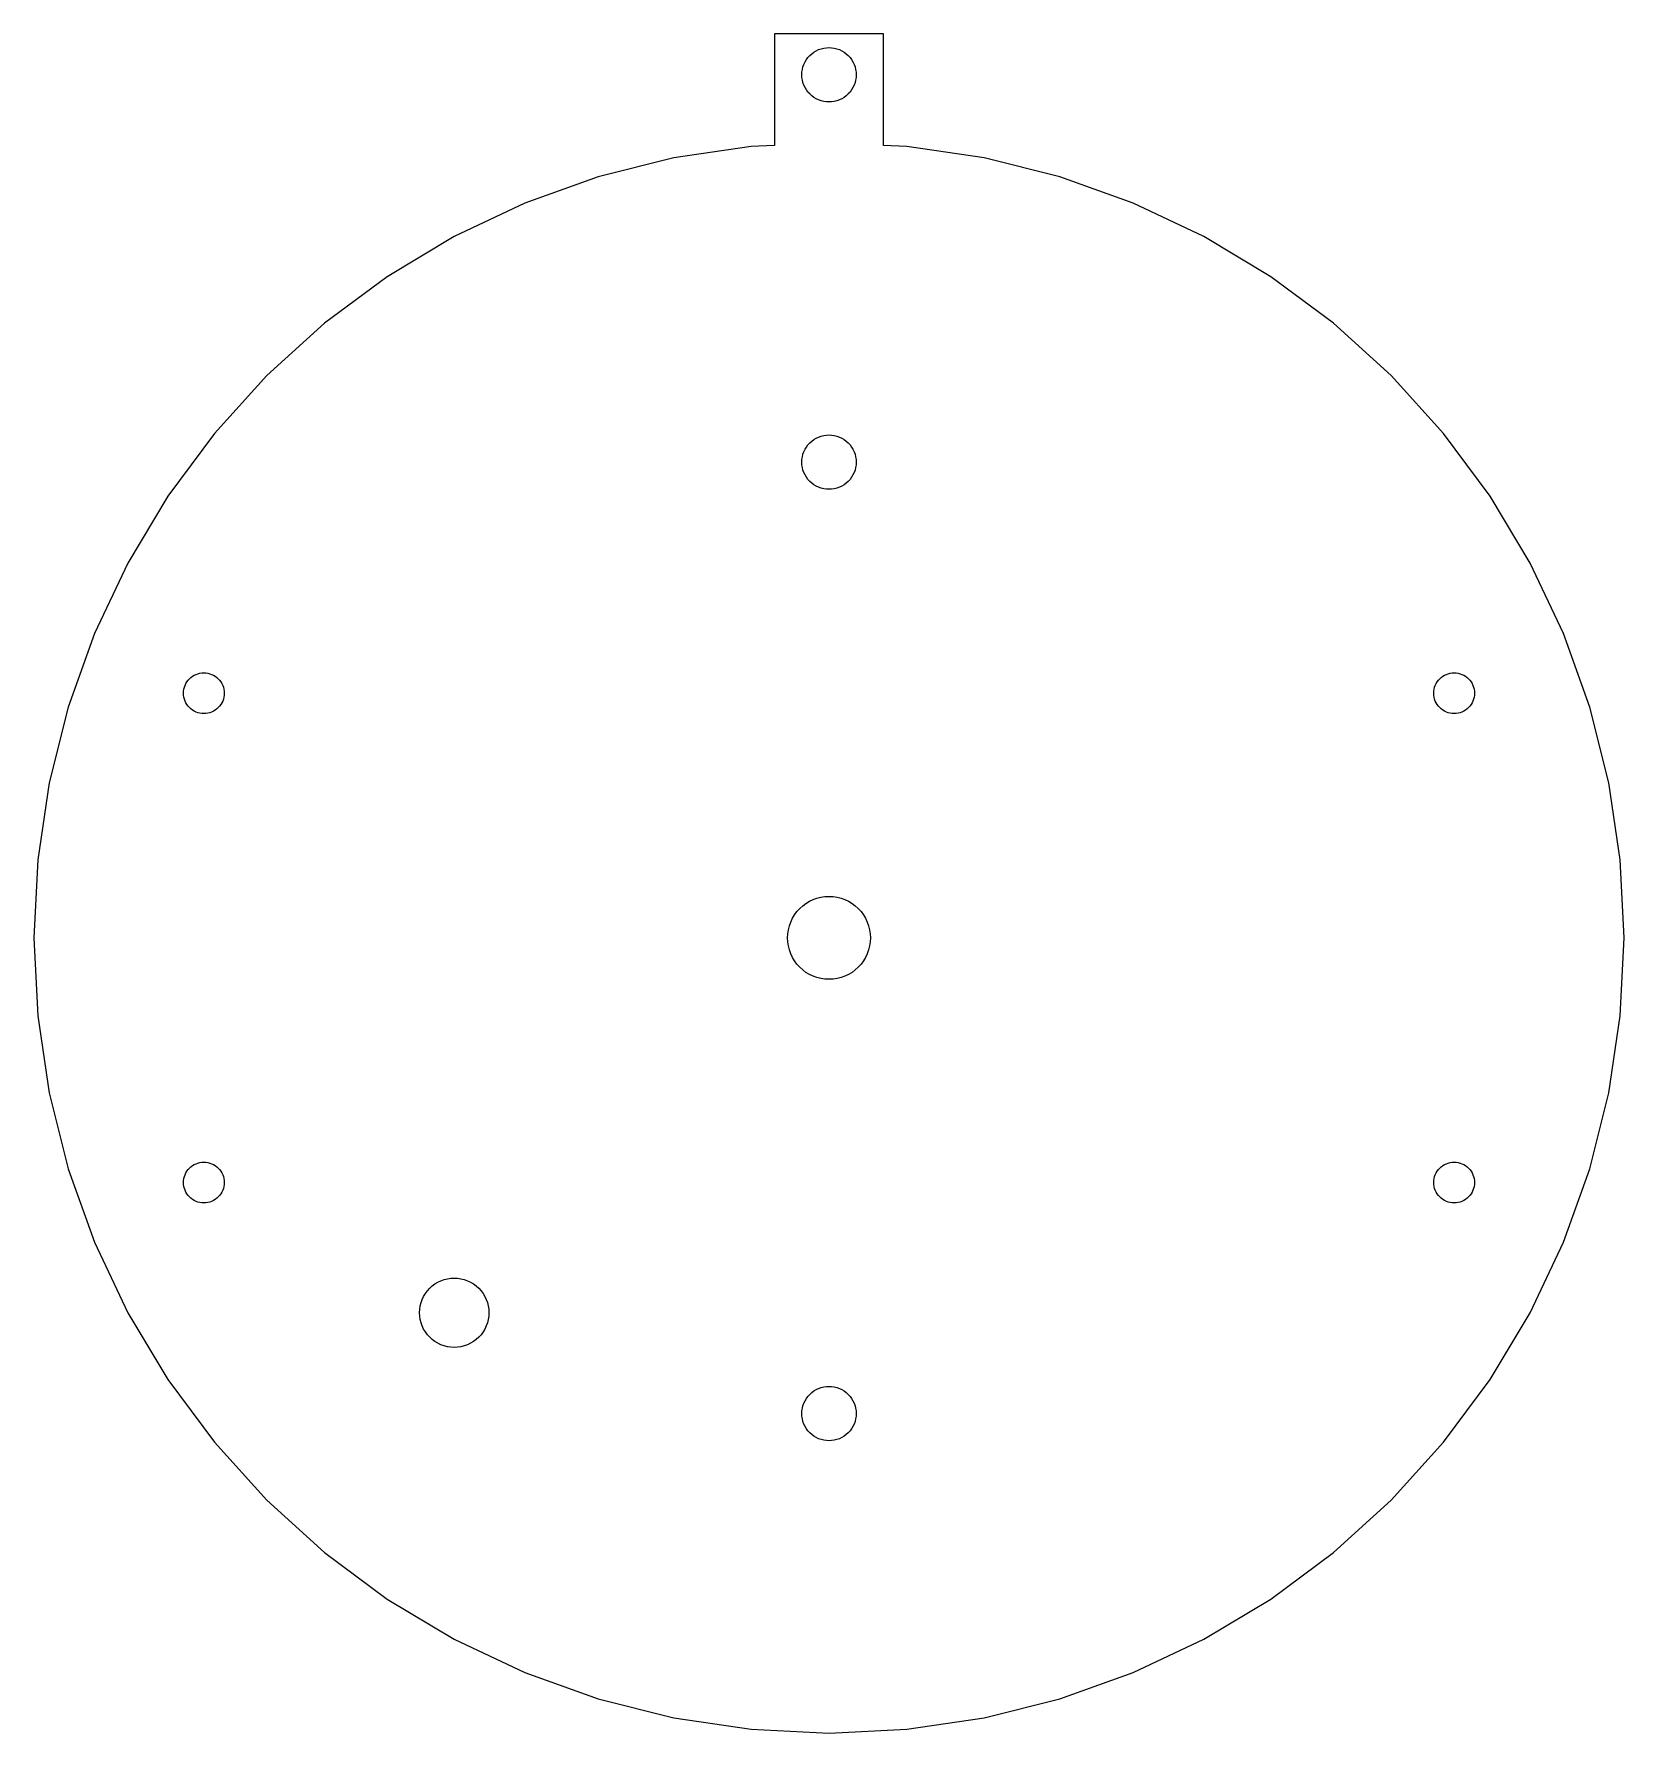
# Model space of a CAD drawing. Header units: metres. Extents: x -117 to 117, y -117 to 133.
import ezdxf

# ---------------------------------------------------------------- set-up
doc = ezdxf.new("R2010")
doc.units = ezdxf.units.M

msp = doc.modelspace()

# ---------------------------------------------------------------- linework, layer by layer
for p, q in [((8, 133), (-8, 133)), ((-8, 133), (-8, 116.607)), ((8, 116.607), (8, 133)), ((-2.82841, 129.828), (-2.53757, 130.092)), ((-2.53757, 130.092), (-2.22227, 130.326)), ((-2.22227, 130.326), (-1.88557, 130.528)), ((-1.88557, 130.528), (-1.53073, 130.696)), ((-1.53073, 130.696), (-1.16113, 130.828)), ((-1.16113, 130.828), (-0.78035, 130.923)), ((-0.78035, 130.923), (-0.39206, 130.981)), ((-0.39206, 130.981), (0, 131)), ((0, 131), (0.39206, 130.981)), ((0.39206, 130.981), (0.78035, 130.923)), ((0.78035, 130.923), (1.16113, 130.828)), ((1.16113, 130.828), (1.53073, 130.696)), ((1.53073, 130.696), (1.88557, 130.528)), ((1.88557, 130.528), (2.22227, 130.326)), ((2.22227, 130.326), (2.53757, 130.092)), ((2.53757, 130.092), (2.82841, 129.828)), ((-3.98073, 127.392), (-3.92313, 127.78)), ((-3.92313, 127.78), (-3.82776, 128.161)), ((-3.82776, 128.161), (-3.69551, 128.531)), ((-3.69551, 128.531), (-3.52768, 128.886)), ((-3.52768, 128.886), (-3.32587, 129.222)), ((-3.32587, 129.222), (-3.09204, 129.538)), ((-3.09204, 129.538), (-2.82841, 129.828)), ((2.82841, 129.828), (3.09204, 129.538)), ((3.09204, 129.538), (3.32587, 129.222)), ((3.32587, 129.222), (3.52768, 128.886)), ((3.52768, 128.886), (3.69551, 128.531)), ((3.69551, 128.531), (3.82776, 128.161)), ((3.82776, 128.161), (3.92313, 127.78)), ((3.92313, 127.78), (3.98073, 127.392)), ((-4, 127), (-3.98073, 127.392)), ((-3.98073, 126.608), (-4, 127)), ((-3.92313, 126.22), (-3.98073, 126.608)), ((-3.82776, 125.839), (-3.92313, 126.22)), ((-3.69551, 125.469), (-3.82776, 125.839)), ((-3.52768, 125.114), (-3.69551, 125.469)), ((-3.32587, 124.778), (-3.52768, 125.114)), ((3.52768, 125.114), (3.32587, 124.778)), ((3.69551, 125.469), (3.52768, 125.114)), ((3.82776, 125.839), (3.69551, 125.469)), ((3.92313, 126.22), (3.82776, 125.839)), ((3.98073, 126.608), (3.92313, 126.22)), ((3.98073, 127.392), (4, 127)), ((4, 127), (3.98073, 126.608)), ((-3.09204, 124.462), (-3.32587, 124.778)), ((-2.82841, 124.172), (-3.09204, 124.462)), ((-2.53757, 123.908), (-2.82841, 124.172)), ((-2.22227, 123.674), (-2.53757, 123.908)), ((-1.88557, 123.472), (-2.22227, 123.674)), ((-1.53073, 123.304), (-1.88557, 123.472)), ((-1.16113, 123.172), (-1.53073, 123.304)), ((-0.78035, 123.077), (-1.16113, 123.172)), ((-0.39206, 123.019), (-0.78035, 123.077)), ((0, 123), (-0.39206, 123.019)), ((0.39206, 123.019), (0, 123)), ((0.78035, 123.077), (0.39206, 123.019)), ((1.16113, 123.172), (0.78035, 123.077)), ((1.53073, 123.304), (1.16113, 123.172)), ((1.88557, 123.472), (1.53073, 123.304)), ((2.22227, 123.674), (1.88557, 123.472)), ((2.53757, 123.908), (2.22227, 123.674)), ((2.82841, 124.172), (2.53757, 123.908)), ((3.09204, 124.462), (2.82841, 124.172)), ((3.32587, 124.778), (3.09204, 124.462)), ((-11.468, 116.437), (-22.8256, 114.752)), ((-8, 116.607), (-11.468, 116.437)), ((11.468, 116.437), (8, 116.607)), ((22.8256, 114.752), (11.468, 116.437)), ((-22.8256, 114.752), (-33.9633, 111.962)), ((33.9633, 111.962), (22.8256, 114.752)), ((-33.9633, 111.962), (-44.774, 108.094)), ((44.774, 108.094), (33.9633, 111.962)), ((-44.774, 108.094), (-55.1534, 103.185)), ((55.1534, 103.185), (44.774, 108.094)), ((-55.1534, 103.185), (-65.0017, 97.2819)), ((65.0017, 97.2819), (55.1534, 103.185)), ((-65.0017, 97.2819), (-74.224, 90.4422)), ((74.224, 90.4422), (65.0017, 97.2819)), ((-74.224, 90.4422), (-82.7315, 82.7315)), ((82.7315, 82.7315), (74.224, 90.4422)), ((-82.7315, 82.7315), (-90.4422, 74.224)), ((90.4422, 74.224), (82.7315, 82.7315)), ((-90.4422, 74.224), (-97.2819, 65.0017)), ((-3.32587, 72.2223), (-3.09204, 72.5376)), ((-3.09204, 72.5376), (-2.82841, 72.8284)), ((-2.82841, 72.8284), (-2.53757, 73.092)), ((-2.53757, 73.092), (-2.22227, 73.3259)), ((-2.22227, 73.3259), (-1.88557, 73.5277)), ((-1.88557, 73.5277), (-1.53073, 73.6955)), ((-1.53073, 73.6955), (-1.16113, 73.8278)), ((-1.16113, 73.8278), (-0.78035, 73.9231)), ((-0.78035, 73.9231), (-0.39206, 73.9807)), ((-0.39206, 73.9807), (0, 74)), ((0, 74), (0.39206, 73.9807)), ((0.39206, 73.9807), (0.78035, 73.9231)), ((0.78035, 73.9231), (1.16113, 73.8278)), ((1.16113, 73.8278), (1.53073, 73.6955)), ((1.53073, 73.6955), (1.88557, 73.5277)), ((1.88557, 73.5277), (2.22227, 73.3259)), ((2.22227, 73.3259), (2.53757, 73.092)), ((2.53757, 73.092), (2.82841, 72.8284)), ((2.82841, 72.8284), (3.09204, 72.5376)), ((3.09204, 72.5376), (3.32587, 72.2223)), ((97.2819, 65.0017), (90.4422, 74.224)), ((-4, 70), (-3.98073, 70.3921)), ((-3.98073, 69.6079), (-4, 70)), ((-3.98073, 70.3921), (-3.92313, 70.7803)), ((-3.92313, 70.7803), (-3.82776, 71.1611)), ((-3.82776, 71.1611), (-3.69551, 71.5307)), ((-3.69551, 71.5307), (-3.52768, 71.8856)), ((-3.52768, 71.8856), (-3.32587, 72.2223)), ((3.32587, 72.2223), (3.52768, 71.8856)), ((3.52768, 71.8856), (3.69551, 71.5307)), ((3.69551, 71.5307), (3.82776, 71.1611)), ((3.82776, 71.1611), (3.92313, 70.7803)), ((3.92313, 70.7803), (3.98073, 70.3921)), ((3.98073, 70.3921), (4, 70)), ((4, 70), (3.98073, 69.6079)), ((-3.92313, 69.2196), (-3.98073, 69.6079)), ((-3.82776, 68.8389), (-3.92313, 69.2196)), ((-3.69551, 68.4693), (-3.82776, 68.8389)), ((-3.52768, 68.1144), (-3.69551, 68.4693)), ((-3.32587, 67.7777), (-3.52768, 68.1144)), ((-3.09204, 67.4624), (-3.32587, 67.7777)), ((3.32587, 67.7777), (3.09204, 67.4624)), ((3.52768, 68.1144), (3.32587, 67.7777)), ((3.69551, 68.4693), (3.52768, 68.1144)), ((3.82776, 68.8389), (3.69551, 68.4693)), ((3.92313, 69.2196), (3.82776, 68.8389)), ((3.98073, 69.6079), (3.92313, 69.2196)), ((-97.2819, 65.0017), (-103.185, 55.1534)), ((-2.82841, 67.1716), (-3.09204, 67.4624)), ((-2.53757, 66.9079), (-2.82841, 67.1716)), ((-2.22227, 66.6741), (-2.53757, 66.9079)), ((-1.88557, 66.4723), (-2.22227, 66.6741)), ((-1.53073, 66.3045), (-1.88557, 66.4723)), ((-1.16113, 66.1722), (-1.53073, 66.3045)), ((-0.78035, 66.0769), (-1.16113, 66.1722)), ((-0.39206, 66.0193), (-0.78035, 66.0769)), ((0, 66), (-0.39206, 66.0193)), ((0.39206, 66.0193), (0, 66)), ((0.78035, 66.0769), (0.39206, 66.0193)), ((1.16113, 66.1722), (0.78035, 66.0769)), ((1.53073, 66.3045), (1.16113, 66.1722)), ((1.88557, 66.4723), (1.53073, 66.3045)), ((2.22227, 66.6741), (1.88557, 66.4723)), ((2.53757, 66.9079), (2.22227, 66.6741)), ((2.82841, 67.1716), (2.53757, 66.9079)), ((3.09204, 67.4624), (2.82841, 67.1716)), ((103.185, 55.1534), (97.2819, 65.0017)), ((-103.185, 55.1534), (-108.094, 44.774)), ((108.094, 44.774), (103.185, 55.1534)), ((-108.094, 44.774), (-111.962, 33.9633)), ((111.962, 33.9633), (108.094, 44.774)), ((-94.6458, 37.4142), (-94.4944, 37.6667)), ((-94.4944, 37.6667), (-94.319, 37.9032)), ((-94.319, 37.9032), (-94.1213, 38.1213)), ((-94.1213, 38.1213), (-93.9032, 38.319)), ((-93.9032, 38.319), (-93.6667, 38.4944)), ((-93.6667, 38.4944), (-93.4142, 38.6458)), ((-93.4142, 38.6458), (-93.148, 38.7716)), ((-93.148, 38.7716), (-92.8708, 38.8708)), ((-92.8708, 38.8708), (-92.5853, 38.9424)), ((-92.5853, 38.9424), (-92.294, 38.9855)), ((-92.294, 38.9855), (-92, 39)), ((-92, 39), (-91.7059, 38.9855)), ((-91.7059, 38.9855), (-91.4147, 38.9424)), ((-91.4147, 38.9424), (-91.1291, 38.8708)), ((-91.1291, 38.8708), (-90.8519, 38.7716)), ((-90.8519, 38.7716), (-90.5858, 38.6458)), ((-90.5858, 38.6458), (-90.3333, 38.4944)), ((-90.3333, 38.4944), (-90.0968, 38.319)), ((-90.0968, 38.319), (-89.8787, 38.1213)), ((-89.8787, 38.1213), (-89.681, 37.9032)), ((-89.681, 37.9032), (-89.5056, 37.6667)), ((-89.5056, 37.6667), (-89.3542, 37.4142)), ((89.3542, 37.4142), (89.5056, 37.6667)), ((89.5056, 37.6667), (89.681, 37.9032)), ((89.681, 37.9032), (89.8787, 38.1213)), ((89.8787, 38.1213), (90.0968, 38.319)), ((90.0968, 38.319), (90.3333, 38.4944)), ((90.3333, 38.4944), (90.5858, 38.6458)), ((90.5858, 38.6458), (90.8519, 38.7716)), ((90.8519, 38.7716), (91.1291, 38.8708)), ((91.1291, 38.8708), (91.4147, 38.9424)), ((91.4147, 38.9424), (91.7059, 38.9855)), ((91.7059, 38.9855), (92, 39)), ((92, 39), (92.294, 38.9855)), ((92.294, 38.9855), (92.5853, 38.9424)), ((92.5853, 38.9424), (92.8708, 38.8708)), ((92.8708, 38.8708), (93.148, 38.7716)), ((93.148, 38.7716), (93.4142, 38.6458)), ((93.4142, 38.6458), (93.6667, 38.4944)), ((93.6667, 38.4944), (93.9032, 38.319)), ((93.9032, 38.319), (94.1213, 38.1213)), ((94.1213, 38.1213), (94.319, 37.9032)), ((94.319, 37.9032), (94.4944, 37.6667)), ((94.4944, 37.6667), (94.6458, 37.4142)), ((-95, 36), (-94.9855, 36.294)), ((-94.9855, 35.7059), (-95, 36)), ((-94.9855, 36.294), (-94.9424, 36.5853)), ((-94.9424, 35.4147), (-94.9855, 35.7059)), ((-94.9424, 36.5853), (-94.8708, 36.8708)), ((-94.8708, 35.1291), (-94.9424, 35.4147)), ((-94.8708, 36.8708), (-94.7716, 37.148)), ((-94.7716, 34.8519), (-94.8708, 35.1291)), ((-94.7716, 37.148), (-94.6458, 37.4142)), ((-89.3542, 37.4142), (-89.2283, 37.148)), ((-89.2283, 37.148), (-89.1292, 36.8708)), ((-89.1292, 35.1291), (-89.2283, 34.8519)), ((-89.1292, 36.8708), (-89.0576, 36.5853)), ((-89.0576, 35.4147), (-89.1292, 35.1291)), ((-89.0576, 36.5853), (-89.0144, 36.294)), ((-89.0144, 35.7059), (-89.0576, 35.4147)), ((-89.0144, 36.294), (-89, 36)), ((-89, 36), (-89.0144, 35.7059)), ((89, 36), (89.0144, 36.294)), ((89.0144, 35.7059), (89, 36)), ((89.0144, 36.294), (89.0576, 36.5853)), ((89.0576, 35.4147), (89.0144, 35.7059)), ((89.0576, 36.5853), (89.1292, 36.8708)), ((89.1292, 35.1291), (89.0576, 35.4147)), ((89.1292, 36.8708), (89.2283, 37.148)), ((89.2283, 34.8519), (89.1292, 35.1291)), ((89.2283, 37.148), (89.3542, 37.4142)), ((94.6458, 37.4142), (94.7716, 37.148)), ((94.7716, 37.148), (94.8708, 36.8708)), ((94.8708, 35.1291), (94.7716, 34.8519)), ((94.8708, 36.8708), (94.9424, 36.5853)), ((94.9424, 35.4147), (94.8708, 35.1291)), ((94.9424, 36.5853), (94.9855, 36.294)), ((94.9855, 35.7059), (94.9424, 35.4147)), ((94.9855, 36.294), (95, 36)), ((95, 36), (94.9855, 35.7059)), ((-111.962, 33.9633), (-114.752, 22.8256)), ((-94.6458, 34.5858), (-94.7716, 34.8519)), ((-94.4944, 34.3333), (-94.6458, 34.5858)), ((-94.319, 34.0968), (-94.4944, 34.3333)), ((-94.1213, 33.8787), (-94.319, 34.0968)), ((-93.9032, 33.681), (-94.1213, 33.8787)), ((-93.6667, 33.5056), (-93.9032, 33.681)), ((-93.4142, 33.3542), (-93.6667, 33.5056)), ((-93.148, 33.2283), (-93.4142, 33.3542)), ((-92.8708, 33.1292), (-93.148, 33.2283)), ((-92.5853, 33.0576), (-92.8708, 33.1292)), ((-92.294, 33.0144), (-92.5853, 33.0576)), ((-92, 33), (-92.294, 33.0144)), ((-91.7059, 33.0144), (-92, 33)), ((-91.4147, 33.0576), (-91.7059, 33.0144)), ((-91.1291, 33.1292), (-91.4147, 33.0576)), ((-90.8519, 33.2283), (-91.1291, 33.1292)), ((-90.5858, 33.3542), (-90.8519, 33.2283)), ((-90.3333, 33.5056), (-90.5858, 33.3542)), ((-90.0968, 33.681), (-90.3333, 33.5056)), ((-89.8787, 33.8787), (-90.0968, 33.681)), ((-89.681, 34.0968), (-89.8787, 33.8787)), ((-89.5056, 34.3333), (-89.681, 34.0968)), ((-89.3542, 34.5858), (-89.5056, 34.3333)), ((-89.2283, 34.8519), (-89.3542, 34.5858)), ((89.3542, 34.5858), (89.2283, 34.8519)), ((89.5056, 34.3333), (89.3542, 34.5858)), ((89.681, 34.0968), (89.5056, 34.3333)), ((89.8787, 33.8787), (89.681, 34.0968)), ((90.0968, 33.681), (89.8787, 33.8787)), ((90.3333, 33.5056), (90.0968, 33.681)), ((90.5858, 33.3542), (90.3333, 33.5056)), ((90.8519, 33.2283), (90.5858, 33.3542)), ((91.1291, 33.1292), (90.8519, 33.2283)), ((91.4147, 33.0576), (91.1291, 33.1292)), ((91.7059, 33.0144), (91.4147, 33.0576)), ((92, 33), (91.7059, 33.0144)), ((92.294, 33.0144), (92, 33)), ((92.5853, 33.0576), (92.294, 33.0144)), ((92.8708, 33.1292), (92.5853, 33.0576)), ((93.148, 33.2283), (92.8708, 33.1292)), ((93.4142, 33.3542), (93.148, 33.2283)), ((93.6667, 33.5056), (93.4142, 33.3542)), ((93.9032, 33.681), (93.6667, 33.5056)), ((94.1213, 33.8787), (93.9032, 33.681)), ((94.319, 34.0968), (94.1213, 33.8787)), ((94.4944, 34.3333), (94.319, 34.0968)), ((94.6458, 34.5858), (94.4944, 34.3333)), ((94.7716, 34.8519), (94.6458, 34.5858)), ((114.752, 22.8256), (111.962, 33.9633)), ((-114.752, 22.8256), (-116.437, 11.468)), ((116.437, 11.468), (114.752, 22.8256)), ((-116.437, 11.468), (-117, 0)), ((117, 0), (116.437, 11.468)), ((-3.8698, 4.71536), (-3.38898, 5.07196)), ((-3.38898, 5.07196), (-2.87552, 5.37971)), ((-2.87552, 5.37971), (-2.33437, 5.63565)), ((-2.33437, 5.63565), (-1.77072, 5.83733)), ((-1.77072, 5.83733), (-1.19005, 5.98279)), ((-1.19005, 5.98279), (-0.5979, 6.07062)), ((-0.5979, 6.07062), (0, 6.09999)), ((0, 6.09999), (0.5979, 6.07062)), ((0.5979, 6.07062), (1.19005, 5.98279)), ((1.19005, 5.98279), (1.77072, 5.83733)), ((1.77072, 5.83733), (2.33437, 5.63565)), ((2.33437, 5.63565), (2.87552, 5.37971)), ((2.87552, 5.37971), (3.38898, 5.07196)), ((3.38898, 5.07196), (3.8698, 4.71536)), ((-5.63565, 2.33437), (-5.37971, 2.87552)), ((-5.37971, 2.87552), (-5.07196, 3.38898)), ((-5.07196, 3.38898), (-4.71536, 3.8698)), ((-4.71536, 3.8698), (-4.31334, 4.31334)), ((-4.31334, 4.31334), (-3.8698, 4.71536)), ((3.8698, 4.71536), (4.31334, 4.31334)), ((4.31334, 4.31334), (4.71536, 3.8698)), ((4.71536, 3.8698), (5.07196, 3.38898)), ((5.07196, 3.38898), (5.37971, 2.87552)), ((5.37971, 2.87552), (5.63565, 2.33437)), ((-117, 0), (-116.437, -11.468)), ((-6.09999, 0), (-6.07062, 0.5979)), ((-6.07062, -0.5979), (-6.09999, 0)), ((-6.07062, 0.5979), (-5.98279, 1.19005)), ((-5.98279, 1.19005), (-5.83733, 1.77072)), ((-5.83733, 1.77072), (-5.63565, 2.33437)), ((5.63565, 2.33437), (5.83733, 1.77072)), ((5.83733, 1.77072), (5.98279, 1.19005)), ((5.98279, 1.19005), (6.07062, 0.5979)), ((6.07062, 0.5979), (6.09999, 0)), ((6.09999, 0), (6.07062, -0.5979)), ((116.437, -11.468), (117, 0)), ((-5.98279, -1.19005), (-6.07062, -0.5979)), ((-5.83733, -1.77072), (-5.98279, -1.19005)), ((-5.63565, -2.33437), (-5.83733, -1.77072)), ((-5.37971, -2.87552), (-5.63565, -2.33437)), ((5.63565, -2.33437), (5.37971, -2.87552)), ((5.83733, -1.77072), (5.63565, -2.33437)), ((5.98279, -1.19005), (5.83733, -1.77072)), ((6.07062, -0.5979), (5.98279, -1.19005)), ((-5.07196, -3.38898), (-5.37971, -2.87552)), ((-4.71536, -3.8698), (-5.07196, -3.38898)), ((-4.31334, -4.31334), (-4.71536, -3.8698)), ((-3.8698, -4.71536), (-4.31334, -4.31334)), ((-3.38898, -5.07196), (-3.8698, -4.71536)), ((3.8698, -4.71536), (3.38898, -5.07196)), ((4.31334, -4.31334), (3.8698, -4.71536)), ((4.71536, -3.8698), (4.31334, -4.31334)), ((5.07196, -3.38898), (4.71536, -3.8698)), ((5.37971, -2.87552), (5.07196, -3.38898)), ((-2.87552, -5.37971), (-3.38898, -5.07196)), ((-2.33437, -5.63565), (-2.87552, -5.37971)), ((-1.77072, -5.83733), (-2.33437, -5.63565)), ((-1.19005, -5.98279), (-1.77072, -5.83733)), ((-0.5979, -6.07062), (-1.19005, -5.98279)), ((0, -6.09999), (-0.5979, -6.07062)), ((0.5979, -6.07062), (0, -6.09999)), ((1.19005, -5.98279), (0.5979, -6.07062)), ((1.77072, -5.83733), (1.19005, -5.98279)), ((2.33437, -5.63565), (1.77072, -5.83733)), ((2.87552, -5.37971), (2.33437, -5.63565)), ((3.38898, -5.07196), (2.87552, -5.37971)), ((-116.437, -11.468), (-114.752, -22.8256)), ((114.752, -22.8256), (116.437, -11.468)), ((-114.752, -22.8256), (-111.962, -33.9633)), ((111.962, -33.9633), (114.752, -22.8256)), ((-111.962, -33.9633), (-108.094, -44.774)), ((-94.8708, -35.1291), (-94.7716, -34.8519)), ((-94.7716, -34.8519), (-94.6458, -34.5858)), ((-94.6458, -34.5858), (-94.4944, -34.3333)), ((-94.4944, -34.3333), (-94.319, -34.0968)), ((-94.319, -34.0968), (-94.1213, -33.8787)), ((-94.1213, -33.8787), (-93.9032, -33.681)), ((-93.9032, -33.681), (-93.6667, -33.5056)), ((-93.6667, -33.5056), (-93.4142, -33.3542)), ((-93.4142, -33.3542), (-93.148, -33.2283)), ((-93.148, -33.2283), (-92.8708, -33.1292)), ((-92.8708, -33.1292), (-92.5853, -33.0576)), ((-92.5853, -33.0576), (-92.294, -33.0144)), ((-92.294, -33.0144), (-92, -33)), ((-92, -33), (-91.7059, -33.0144)), ((-91.7059, -33.0144), (-91.4147, -33.0576)), ((-91.4147, -33.0576), (-91.1291, -33.1292)), ((-91.1291, -33.1292), (-90.8519, -33.2283)), ((-90.8519, -33.2283), (-90.5858, -33.3542)), ((-90.5858, -33.3542), (-90.3333, -33.5056)), ((-90.3333, -33.5056), (-90.0968, -33.681)), ((-90.0968, -33.681), (-89.8787, -33.8787)), ((-89.8787, -33.8787), (-89.681, -34.0968)), ((-89.681, -34.0968), (-89.5056, -34.3333)), ((-89.5056, -34.3333), (-89.3542, -34.5858)), ((-89.3542, -34.5858), (-89.2283, -34.8519)), ((-89.2283, -34.8519), (-89.1292, -35.1291)), ((89.1292, -35.1291), (89.2283, -34.8519)), ((89.2283, -34.8519), (89.3542, -34.5858)), ((89.3542, -34.5858), (89.5056, -34.3333)), ((89.5056, -34.3333), (89.681, -34.0968)), ((89.681, -34.0968), (89.8787, -33.8787)), ((89.8787, -33.8787), (90.0968, -33.681)), ((90.0968, -33.681), (90.3333, -33.5056)), ((90.3333, -33.5056), (90.5858, -33.3542)), ((90.5858, -33.3542), (90.8519, -33.2283)), ((90.8519, -33.2283), (91.1291, -33.1292)), ((91.1291, -33.1292), (91.4147, -33.0576)), ((91.4147, -33.0576), (91.7059, -33.0144)), ((91.7059, -33.0144), (92, -33)), ((92, -33), (92.294, -33.0144)), ((92.294, -33.0144), (92.5853, -33.0576)), ((92.5853, -33.0576), (92.8708, -33.1292)), ((92.8708, -33.1292), (93.148, -33.2283)), ((93.148, -33.2283), (93.4142, -33.3542)), ((93.4142, -33.3542), (93.6667, -33.5056)), ((93.6667, -33.5056), (93.9032, -33.681)), ((93.9032, -33.681), (94.1213, -33.8787)), ((94.1213, -33.8787), (94.319, -34.0968)), ((94.319, -34.0968), (94.4944, -34.3333)), ((94.4944, -34.3333), (94.6458, -34.5858)), ((94.6458, -34.5858), (94.7716, -34.8519)), ((94.7716, -34.8519), (94.8708, -35.1291)), ((108.094, -44.774), (111.962, -33.9633)), ((-95, -36), (-94.9855, -35.7059)), ((-94.9855, -36.294), (-95, -36)), ((-94.9855, -35.7059), (-94.9424, -35.4147)), ((-94.9424, -36.5853), (-94.9855, -36.294)), ((-94.9424, -35.4147), (-94.8708, -35.1291)), ((-94.8708, -36.8708), (-94.9424, -36.5853)), ((-94.7716, -37.148), (-94.8708, -36.8708)), ((-94.6458, -37.4142), (-94.7716, -37.148)), ((-94.4944, -37.6667), (-94.6458, -37.4142)), ((-89.3542, -37.4142), (-89.5056, -37.6667)), ((-89.2283, -37.148), (-89.3542, -37.4142)), ((-89.1292, -36.8708), (-89.2283, -37.148)), ((-89.1292, -35.1291), (-89.0576, -35.4147)), ((-89.0576, -36.5853), (-89.1292, -36.8708)), ((-89.0576, -35.4147), (-89.0144, -35.7059)), ((-89.0144, -36.294), (-89.0576, -36.5853)), ((-89.0144, -35.7059), (-89, -36)), ((-89, -36), (-89.0144, -36.294)), ((89, -36), (89.0144, -35.7059)), ((89.0144, -36.294), (89, -36)), ((89.0144, -35.7059), (89.0576, -35.4147)), ((89.0576, -36.5853), (89.0144, -36.294)), ((89.0576, -35.4147), (89.1292, -35.1291)), ((89.1292, -36.8708), (89.0576, -36.5853)), ((89.2283, -37.148), (89.1292, -36.8708)), ((89.3542, -37.4142), (89.2283, -37.148)), ((89.5056, -37.6667), (89.3542, -37.4142)), ((94.6458, -37.4142), (94.4944, -37.6667)), ((94.7716, -37.148), (94.6458, -37.4142)), ((94.8708, -36.8708), (94.7716, -37.148)), ((94.8708, -35.1291), (94.9424, -35.4147)), ((94.9424, -36.5853), (94.8708, -36.8708)), ((94.9424, -35.4147), (94.9855, -35.7059)), ((94.9855, -36.294), (94.9424, -36.5853)), ((94.9855, -35.7059), (95, -36)), ((95, -36), (94.9855, -36.294)), ((-94.319, -37.9032), (-94.4944, -37.6667)), ((-94.1213, -38.1213), (-94.319, -37.9032)), ((-93.9032, -38.319), (-94.1213, -38.1213)), ((-93.6667, -38.4944), (-93.9032, -38.319)), ((-93.4142, -38.6458), (-93.6667, -38.4944)), ((-93.148, -38.7716), (-93.4142, -38.6458)), ((-92.8708, -38.8708), (-93.148, -38.7716)), ((-92.5853, -38.9424), (-92.8708, -38.8708)), ((-92.294, -38.9855), (-92.5853, -38.9424)), ((-92, -39), (-92.294, -38.9855)), ((-91.7059, -38.9855), (-92, -39)), ((-91.4147, -38.9424), (-91.7059, -38.9855)), ((-91.1291, -38.8708), (-91.4147, -38.9424)), ((-90.8519, -38.7716), (-91.1291, -38.8708)), ((-90.5858, -38.6458), (-90.8519, -38.7716)), ((-90.3333, -38.4944), (-90.5858, -38.6458)), ((-90.0968, -38.319), (-90.3333, -38.4944)), ((-89.8787, -38.1213), (-90.0968, -38.319)), ((-89.681, -37.9032), (-89.8787, -38.1213)), ((-89.5056, -37.6667), (-89.681, -37.9032)), ((89.681, -37.9032), (89.5056, -37.6667)), ((89.8787, -38.1213), (89.681, -37.9032)), ((90.0968, -38.319), (89.8787, -38.1213)), ((90.3333, -38.4944), (90.0968, -38.319)), ((90.5858, -38.6458), (90.3333, -38.4944)), ((90.8519, -38.7716), (90.5858, -38.6458)), ((91.1291, -38.8708), (90.8519, -38.7716)), ((91.4147, -38.9424), (91.1291, -38.8708)), ((91.7059, -38.9855), (91.4147, -38.9424)), ((92, -39), (91.7059, -38.9855)), ((92.294, -38.9855), (92, -39)), ((92.5853, -38.9424), (92.294, -38.9855)), ((92.8708, -38.8708), (92.5853, -38.9424)), ((93.148, -38.7716), (92.8708, -38.8708)), ((93.4142, -38.6458), (93.148, -38.7716)), ((93.6667, -38.4944), (93.4142, -38.6458)), ((93.9032, -38.319), (93.6667, -38.4944)), ((94.1213, -38.1213), (93.9032, -38.319)), ((94.319, -37.9032), (94.1213, -38.1213)), ((94.4944, -37.6667), (94.319, -37.9032)), ((-108.094, -44.774), (-103.185, -55.1534)), ((103.185, -55.1534), (108.094, -44.774)), ((-59.6521, -52.7502), (-59.3948, -52.3209)), ((-59.3948, -52.3209), (-59.0967, -51.9189)), ((-59.0967, -51.9189), (-58.7606, -51.5481)), ((-58.7606, -51.5481), (-58.3897, -51.212)), ((-58.3897, -51.212), (-57.9877, -50.9138)), ((-57.9877, -50.9138), (-57.5584, -50.6565)), ((-57.5584, -50.6565), (-57.106, -50.4425)), ((-57.106, -50.4425), (-56.6348, -50.2739)), ((-56.6348, -50.2739), (-56.1493, -50.1523)), ((-56.1493, -50.1523), (-55.6542, -50.0789)), ((-55.6542, -50.0789), (-55.1543, -50.0543)), ((-55.1543, -50.0543), (-54.6544, -50.0789)), ((-54.6544, -50.0789), (-54.1594, -50.1523)), ((-54.1594, -50.1523), (-53.6739, -50.2739)), ((-53.6739, -50.2739), (-53.2026, -50.4425)), ((-53.2026, -50.4425), (-52.7502, -50.6565)), ((-52.7502, -50.6565), (-52.3209, -50.9138)), ((-52.3209, -50.9138), (-51.9189, -51.212)), ((-51.9189, -51.212), (-51.5481, -51.5481)), ((-51.5481, -51.5481), (-51.212, -51.9189)), ((-51.212, -51.9189), (-50.9138, -52.3209)), ((-50.9138, -52.3209), (-50.6565, -52.7502)), ((-60.2543, -55.1543), (-60.2298, -54.6544)), ((-60.2298, -54.6544), (-60.1563, -54.1594)), ((-60.1563, -54.1594), (-60.0347, -53.6739)), ((-60.0347, -53.6739), (-59.8661, -53.2026)), ((-59.8661, -53.2026), (-59.6521, -52.7502)), ((-50.6565, -52.7502), (-50.4425, -53.2026)), ((-50.4425, -53.2026), (-50.2739, -53.6739)), ((-50.2739, -53.6739), (-50.1523, -54.1594)), ((-50.1523, -54.1594), (-50.0789, -54.6544)), ((-50.0789, -54.6544), (-50.0543, -55.1543)), ((-103.185, -55.1534), (-97.2819, -65.0017)), ((-60.2298, -55.6542), (-60.2543, -55.1543)), ((-60.1563, -56.1493), (-60.2298, -55.6542)), ((-60.0347, -56.6348), (-60.1563, -56.1493)), ((-59.8661, -57.106), (-60.0347, -56.6348)), ((-59.6521, -57.5584), (-59.8661, -57.106)), ((-50.4425, -57.106), (-50.6565, -57.5584)), ((-50.2739, -56.6348), (-50.4425, -57.106)), ((-50.1523, -56.1493), (-50.2739, -56.6348)), ((-50.0789, -55.6542), (-50.1523, -56.1493)), ((-50.0543, -55.1543), (-50.0789, -55.6542)), ((97.2819, -65.0017), (103.185, -55.1534)), ((-59.3948, -57.9877), (-59.6521, -57.5584)), ((-59.0967, -58.3897), (-59.3948, -57.9877)), ((-58.7606, -58.7606), (-59.0967, -58.3897)), ((-58.3897, -59.0967), (-58.7606, -58.7606)), ((-57.9877, -59.3948), (-58.3897, -59.0967)), ((-57.5584, -59.6521), (-57.9877, -59.3948)), ((-57.106, -59.8661), (-57.5584, -59.6521)), ((-56.6348, -60.0347), (-57.106, -59.8661)), ((-53.2026, -59.8661), (-53.6739, -60.0347)), ((-52.7502, -59.6521), (-53.2026, -59.8661)), ((-52.3209, -59.3948), (-52.7502, -59.6521)), ((-51.9189, -59.0967), (-52.3209, -59.3948)), ((-51.5481, -58.7606), (-51.9189, -59.0967)), ((-51.212, -58.3897), (-51.5481, -58.7606)), ((-50.9138, -57.9877), (-51.212, -58.3897)), ((-50.6565, -57.5584), (-50.9138, -57.9877)), ((-56.1493, -60.1563), (-56.6348, -60.0347)), ((-55.6542, -60.2298), (-56.1493, -60.1563)), ((-55.1543, -60.2543), (-55.6542, -60.2298)), ((-54.6544, -60.2298), (-55.1543, -60.2543)), ((-54.1594, -60.1563), (-54.6544, -60.2298)), ((-53.6739, -60.0347), (-54.1594, -60.1563)), ((-97.2819, -65.0017), (-90.4422, -74.224)), ((-3.32587, -67.7777), (-3.09204, -67.4624)), ((-3.09204, -67.4624), (-2.82841, -67.1716)), ((-2.82841, -67.1716), (-2.53757, -66.9079)), ((-2.53757, -66.9079), (-2.22227, -66.6741)), ((-2.22227, -66.6741), (-1.88557, -66.4723)), ((-1.88557, -66.4723), (-1.53073, -66.3045)), ((-1.53073, -66.3045), (-1.16113, -66.1722)), ((-1.16113, -66.1722), (-0.78035, -66.0769)), ((-0.78035, -66.0769), (-0.39206, -66.0193)), ((-0.39206, -66.0193), (0, -66)), ((0, -66), (0.39206, -66.0193)), ((0.39206, -66.0193), (0.78035, -66.0769)), ((0.78035, -66.0769), (1.16113, -66.1722)), ((1.16113, -66.1722), (1.53073, -66.3045)), ((1.53073, -66.3045), (1.88557, -66.4723)), ((1.88557, -66.4723), (2.22227, -66.6741)), ((2.22227, -66.6741), (2.53757, -66.9079)), ((2.53757, -66.9079), (2.82841, -67.1716)), ((2.82841, -67.1716), (3.09204, -67.4624)), ((3.09204, -67.4624), (3.32587, -67.7777)), ((90.4422, -74.224), (97.2819, -65.0017)), ((-4, -70), (-3.98073, -69.6079)), ((-3.98073, -70.3921), (-4, -70)), ((-3.98073, -69.6079), (-3.92313, -69.2196)), ((-3.92313, -69.2196), (-3.82776, -68.8389)), ((-3.82776, -68.8389), (-3.69551, -68.4693)), ((-3.69551, -68.4693), (-3.52768, -68.1144)), ((-3.52768, -68.1144), (-3.32587, -67.7777)), ((3.32587, -67.7777), (3.52768, -68.1144)), ((3.52768, -68.1144), (3.69551, -68.4693)), ((3.69551, -68.4693), (3.82776, -68.8389)), ((3.82776, -68.8389), (3.92313, -69.2196)), ((3.92313, -69.2196), (3.98073, -69.6079)), ((3.98073, -69.6079), (4, -70)), ((4, -70), (3.98073, -70.3921)), ((-3.92313, -70.7803), (-3.98073, -70.3921)), ((-3.82776, -71.1611), (-3.92313, -70.7803)), ((-3.69551, -71.5307), (-3.82776, -71.1611)), ((-3.52768, -71.8856), (-3.69551, -71.5307)), ((-3.32587, -72.2223), (-3.52768, -71.8856)), ((-3.09204, -72.5376), (-3.32587, -72.2223)), ((3.32587, -72.2223), (3.09204, -72.5376)), ((3.52768, -71.8856), (3.32587, -72.2223)), ((3.69551, -71.5307), (3.52768, -71.8856)), ((3.82776, -71.1611), (3.69551, -71.5307)), ((3.92313, -70.7803), (3.82776, -71.1611)), ((3.98073, -70.3921), (3.92313, -70.7803)), ((-90.4422, -74.224), (-82.7315, -82.7315)), ((-2.82841, -72.8284), (-3.09204, -72.5376)), ((-2.53757, -73.092), (-2.82841, -72.8284)), ((-2.22227, -73.3259), (-2.53757, -73.092)), ((-1.88557, -73.5277), (-2.22227, -73.3259)), ((-1.53073, -73.6955), (-1.88557, -73.5277)), ((-1.16113, -73.8278), (-1.53073, -73.6955)), ((-0.78035, -73.9231), (-1.16113, -73.8278)), ((-0.39206, -73.9807), (-0.78035, -73.9231)), ((0, -74), (-0.39206, -73.9807)), ((0.39206, -73.9807), (0, -74)), ((0.78035, -73.9231), (0.39206, -73.9807)), ((1.16113, -73.8278), (0.78035, -73.9231)), ((1.53073, -73.6955), (1.16113, -73.8278)), ((1.88557, -73.5277), (1.53073, -73.6955)), ((2.22227, -73.3259), (1.88557, -73.5277)), ((2.53757, -73.092), (2.22227, -73.3259)), ((2.82841, -72.8284), (2.53757, -73.092)), ((3.09204, -72.5376), (2.82841, -72.8284)), ((82.7315, -82.7315), (90.4422, -74.224)), ((-82.7315, -82.7315), (-74.224, -90.4422)), ((74.224, -90.4422), (82.7315, -82.7315)), ((-74.224, -90.4422), (-65.0017, -97.2819)), ((65.0017, -97.2819), (74.224, -90.4422)), ((-65.0017, -97.2819), (-55.1534, -103.185)), ((55.1534, -103.185), (65.0017, -97.2819)), ((-55.1534, -103.185), (-44.774, -108.094)), ((44.774, -108.094), (55.1534, -103.185)), ((-44.774, -108.094), (-33.9633, -111.962)), ((33.9633, -111.962), (44.774, -108.094)), ((-33.9633, -111.962), (-22.8256, -114.752)), ((22.8256, -114.752), (33.9633, -111.962)), ((-22.8256, -114.752), (-11.468, -116.437)), ((11.468, -116.437), (22.8256, -114.752)), ((-11.468, -116.437), (0, -117)), ((0, -117), (11.468, -116.437))]:
    msp.add_line(p, q)

doc.saveas('drawing.dxf')
